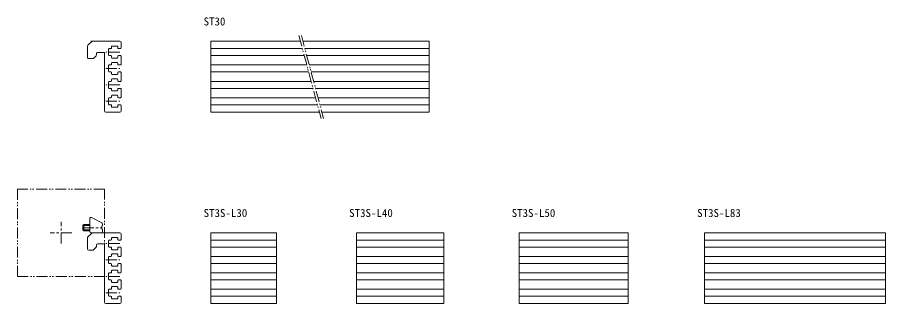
# Model space of a CAD drawing. Units: millimetres on the paper. Extents: x -585 to -187, y -416 to -285.
import ezdxf
from ezdxf.enums import TextEntityAlignment as Align

# ---------------------------------------------------------------- set-up
doc = ezdxf.new("R2010")
doc.units = ezdxf.units.MM
doc.linetypes.add('CHAIN1', pattern=[8, 5, -1, 1, -1])
doc.linetypes.add('DOUBLE_CHAIN1', pattern=[8.8, 5, -1, 0.6, -0.6, 0.6, -1])
doc.layers.add('0-0', color=7, linetype='Continuous', lineweight=18)
doc.layers.add('0-1', color=4, linetype='CHAIN1', lineweight=9)
doc.styles.add('ＭＳ ゴシック', font='')
doc.styles.get('ＭＳ ゴシック').set_extended_font_data('MS Gothic')

msp = doc.modelspace()

# ---------------------------------------------------------------- linework, layer by layer
at = {"layer": '0-0'}
for p, q in [((-552.575, -297.828), (-552.575, -303.12)), ((-550.721, -295.767), (-552.428, -297.474)), ((-537.775, -295.62), (-551.075, -295.62)), ((-541.575, -298.72), (-541.575, -298.12)), ((-541.275, -297.82), (-539.075, -297.82)), ((-538.775, -298.12), (-538.775, -298.72)), ((-537.275, -298.72), (-537.275, -296.12)), ((-496.079, -328.12), (-496.079, -295.62)), ((-496.079, -295.62), (-455.075, -295.62)), ((-453.945, -295.62), (-396.079, -295.62)), ((-549.928, -303.474), (-548.721, -302.267)), ((-548.575, -301.913), (-548.575, -301.22)), ((-548.075, -300.72), (-545.275, -300.72)), ((-544.775, -301.22), (-544.775, -327.62)), ((-542.975, -301.92), (-542.975, -299.32)), ((-542.675, -299.02), (-541.875, -299.02)), ((-541.875, -302.22), (-542.675, -302.22)), ((-538.475, -299.02), (-537.575, -299.02)), ((-537.575, -302.22), (-538.475, -302.22)), ((-552.075, -303.62), (-550.282, -303.62)), ((-541.575, -303.12), (-541.575, -302.52)), ((-541.575, -306.22), (-541.575, -305.62)), ((-539.075, -303.42), (-541.275, -303.42)), ((-541.275, -305.32), (-539.075, -305.32)), ((-538.775, -302.52), (-538.775, -303.12)), ((-538.775, -305.62), (-538.775, -306.22)), ((-537.275, -306.22), (-537.275, -302.52)), ((-542.975, -309.42), (-542.975, -306.82)), ((-542.675, -306.52), (-541.875, -306.52)), ((-541.875, -309.72), (-542.675, -309.72)), ((-541.575, -310.62), (-541.575, -310.02)), ((-538.775, -310.02), (-538.775, -310.62)), ((-538.475, -306.52), (-537.575, -306.52)), ((-537.575, -309.72), (-538.475, -309.72)), ((-537.275, -313.72), (-537.275, -310.02)), ((-542.675, -314.02), (-541.875, -314.02)), ((-541.575, -313.72), (-541.575, -313.12)), ((-539.075, -310.92), (-541.275, -310.92)), ((-541.275, -312.82), (-539.075, -312.82)), ((-538.775, -313.12), (-538.775, -313.72)), ((-538.475, -314.02), (-537.575, -314.02)), ((-542.975, -316.92), (-542.975, -314.32)), ((-541.875, -317.22), (-542.675, -317.22)), ((-541.575, -318.12), (-541.575, -317.52)), ((-538.775, -317.52), (-538.775, -318.12)), ((-537.575, -317.22), (-538.475, -317.22)), ((-537.275, -321.22), (-537.275, -317.52)), ((-542.975, -324.42), (-542.975, -321.82)), ((-542.675, -321.52), (-541.875, -321.52)), ((-541.575, -321.22), (-541.575, -320.62)), ((-539.075, -318.42), (-541.275, -318.42)), ((-541.275, -320.32), (-539.075, -320.32)), ((-538.775, -320.62), (-538.775, -321.22)), ((-538.475, -321.52), (-537.575, -321.52)), ((-541.875, -324.72), (-542.675, -324.72)), ((-541.575, -325.62), (-541.575, -325.02)), ((-539.075, -325.92), (-541.275, -325.92)), ((-538.775, -325.02), (-538.775, -325.62)), ((-537.575, -324.72), (-538.475, -324.72)), ((-537.275, -327.62), (-537.275, -325.02)), ((-544.275, -328.12), (-537.775, -328.12)), ((-446.366, -328.12), (-496.079, -328.12)), ((-551.575, -376.893), (-551.575, -382.884)), ((-546.051, -378.846), (-550.851, -376.446)), ((-546.208, -380.834), (-545.842, -380.2)), ((-545.842, -381.968), (-546.208, -381.334)), ((-545.775, -379.95), (-545.775, -379.293)), ((-552.575, -385.591), (-552.575, -390.884)), ((-550.721, -383.531), (-552.428, -385.238)), ((-537.775, -383.384), (-551.075, -383.384)), ((-545.775, -382.884), (-545.775, -382.218)), ((-541.575, -386.484), (-541.575, -385.884)), ((-541.275, -385.584), (-539.075, -385.584)), ((-538.775, -385.884), (-538.775, -386.484)), ((-537.275, -386.484), (-537.275, -383.884)), ((-354.907, -415.884), (-354.907, -383.384)), ((-269.907, -415.884), (-269.907, -383.384)), ((-548.575, -389.677), (-548.575, -388.984)), ((-548.075, -388.484), (-545.275, -388.484)), ((-544.775, -388.984), (-544.775, -415.384)), ((-542.975, -389.684), (-542.975, -387.084)), ((-542.675, -386.784), (-541.875, -386.784)), ((-538.475, -386.784), (-537.575, -386.784)), ((-552.075, -391.384), (-550.282, -391.384)), ((-549.928, -391.238), (-548.721, -390.031)), ((-541.875, -389.984), (-542.675, -389.984)), ((-541.575, -390.884), (-541.575, -390.284)), ((-541.575, -393.984), (-541.575, -393.384)), ((-539.075, -391.184), (-541.275, -391.184)), ((-541.275, -393.084), (-539.075, -393.084)), ((-538.775, -390.284), (-538.775, -390.884)), ((-538.775, -393.384), (-538.775, -393.984)), ((-537.575, -389.984), (-538.475, -389.984)), ((-537.275, -393.984), (-537.275, -390.284)), ((-542.975, -397.184), (-542.975, -394.584)), ((-542.675, -394.284), (-541.875, -394.284)), ((-541.875, -397.484), (-542.675, -397.484)), ((-541.575, -398.384), (-541.575, -397.784)), ((-538.775, -397.784), (-538.775, -398.384)), ((-538.475, -394.284), (-537.575, -394.284)), ((-537.575, -397.484), (-538.475, -397.484)), ((-537.275, -401.484), (-537.275, -397.784)), ((-542.675, -401.784), (-541.875, -401.784)), ((-541.575, -401.484), (-541.575, -400.884)), ((-539.075, -398.684), (-541.275, -398.684)), ((-541.275, -400.584), (-539.075, -400.584)), ((-538.775, -400.884), (-538.775, -401.484)), ((-538.475, -401.784), (-537.575, -401.784)), ((-542.975, -404.684), (-542.975, -402.084)), ((-541.875, -404.984), (-542.675, -404.984)), ((-541.575, -405.884), (-541.575, -405.284)), ((-538.775, -405.284), (-538.775, -405.884)), ((-537.575, -404.984), (-538.475, -404.984)), ((-537.275, -408.984), (-537.275, -405.284)), ((-542.975, -412.184), (-542.975, -409.584)), ((-542.675, -409.284), (-541.875, -409.284)), ((-541.575, -408.984), (-541.575, -408.384)), ((-539.075, -406.184), (-541.275, -406.184)), ((-541.275, -408.084), (-539.075, -408.084)), ((-538.775, -408.384), (-538.775, -408.984)), ((-538.475, -409.284), (-537.575, -409.284)), ((-541.875, -412.484), (-542.675, -412.484)), ((-541.575, -413.384), (-541.575, -412.784)), ((-539.075, -413.684), (-541.275, -413.684)), ((-538.775, -412.784), (-538.775, -413.384)), ((-537.575, -412.484), (-538.475, -412.484)), ((-537.275, -415.384), (-537.275, -412.784)), ((-544.275, -415.884), (-537.775, -415.884)), ((-304.907, -415.884), (-354.907, -415.884)), ((-186.907, -415.884), (-269.907, -415.884))]:
    msp.add_line(p, q, dxfattribs=at)
at = {"layer": '0-0', "lineweight": 20}
for p, q in [((-496.079, -299.02), (-454.164, -299.02)), ((-453.306, -302.22), (-496.079, -302.22)), ((-453.034, -299.02), (-396.079, -299.02)), ((-396.079, -302.22), (-452.176, -302.22)), ((-496.079, -306.52), (-452.154, -306.52)), ((-451.297, -309.72), (-496.079, -309.72)), ((-451.024, -306.52), (-396.079, -306.52)), ((-396.079, -309.72), (-450.167, -309.72)), ((-496.079, -314.02), (-450.144, -314.02)), ((-449.015, -314.02), (-396.079, -314.02)), ((-449.287, -317.22), (-496.079, -317.22)), ((-396.079, -317.22), (-448.157, -317.22)), ((-496.079, -321.52), (-448.135, -321.52)), ((-447.005, -321.52), (-396.079, -321.52)), ((-447.277, -324.72), (-496.079, -324.72)), ((-396.079, -324.72), (-446.148, -324.72)), ((-496.079, -386.784), (-466.079, -386.784)), ((-389.385, -386.784), (-429.385, -386.784)), ((-354.907, -386.784), (-304.907, -386.784)), ((-269.907, -386.784), (-186.907, -386.784)), ((-466.079, -389.984), (-496.079, -389.984)), ((-429.385, -389.984), (-389.385, -389.984)), ((-304.907, -389.984), (-354.907, -389.984)), ((-186.907, -389.984), (-269.907, -389.984)), ((-496.079, -394.284), (-466.079, -394.284)), ((-466.079, -397.484), (-496.079, -397.484)), ((-389.385, -394.284), (-429.385, -394.284)), ((-429.385, -397.484), (-389.385, -397.484)), ((-354.907, -394.284), (-304.907, -394.284)), ((-304.907, -397.484), (-354.907, -397.484)), ((-269.907, -394.284), (-186.907, -394.284)), ((-186.907, -397.484), (-269.907, -397.484)), ((-496.079, -401.784), (-466.079, -401.784)), ((-389.385, -401.784), (-429.385, -401.784)), ((-354.907, -401.784), (-304.907, -401.784)), ((-269.907, -401.784), (-186.907, -401.784)), ((-466.079, -404.984), (-496.079, -404.984)), ((-429.385, -404.984), (-389.385, -404.984)), ((-304.907, -404.984), (-354.907, -404.984)), ((-186.907, -404.984), (-269.907, -404.984)), ((-496.079, -409.284), (-466.079, -409.284)), ((-389.385, -409.284), (-429.385, -409.284)), ((-354.907, -409.284), (-304.907, -409.284)), ((-269.907, -409.284), (-186.907, -409.284)), ((-466.079, -412.484), (-496.079, -412.484)), ((-429.385, -412.484), (-389.385, -412.484)), ((-304.907, -412.484), (-354.907, -412.484)), ((-186.907, -412.484), (-269.907, -412.484))]:
    msp.add_line(p, q, dxfattribs=at)
at = {"layer": '0-0'}
for points in [[(-396.079, -295.62), (-396.079, -328.12), (-445.237, -328.12)], [(-551.575, -382.584), (-554.275, -382.584), (-554.775, -382.084), (-554.775, -380.084), (-554.275, -379.584), (-551.575, -379.584)], [(-354.907, -383.384), (-304.907, -383.384), (-304.907, -415.884)], [(-269.907, -383.384), (-186.907, -383.384), (-186.907, -415.884)]]:
    msp.add_lwpolyline(points, dxfattribs=at)
for points in [[(-496.079, -383.384), (-466.079, -383.384), (-466.079, -415.884), (-496.079, -415.884)], [(-429.385, -383.384), (-429.385, -415.884), (-389.385, -415.884), (-389.385, -383.384)]]:
    msp.add_lwpolyline(points, close=True, dxfattribs=at)
for centre, radius, start, end in [((-552.075, -297.828), 0.5, 135, 180), ((-550.368, -296.12), 0.5, 90, 135), ((-541.275, -298.12), 0.3, 90, 180), ((-539.075, -298.12), 0.3, 0, 90), ((-537.775, -296.12), 0.5, 0, 90), ((-549.075, -301.913), 0.5, 315, 0), ((-548.075, -301.22), 0.5, 90, 180), ((-545.275, -301.22), 0.5, 0, 90), ((-542.675, -299.32), 0.3, 90, 180), ((-542.675, -301.92), 0.3, 180, 270), ((-541.875, -298.72), 0.3, 270, 0), ((-541.875, -302.52), 0.3, 0, 90), ((-538.475, -298.72), 0.3, 180, 270), ((-538.475, -302.52), 0.3, 90, 180), ((-537.575, -298.72), 0.3, 270, 0), ((-537.575, -302.52), 0.3, 0, 90), ((-552.075, -303.12), 0.5, 180, 270), ((-550.282, -303.12), 0.5, 270, 315), ((-541.875, -306.22), 0.3, 270, 0), ((-541.275, -303.12), 0.3, 180, 270), ((-541.275, -305.62), 0.3, 90, 180), ((-539.075, -303.12), 0.3, 270, 0), ((-539.075, -305.62), 0.3, 0, 90), ((-538.475, -306.22), 0.3, 180, 270), ((-537.575, -306.22), 0.3, 270, 0), ((-542.675, -306.82), 0.3, 90, 180), ((-542.675, -309.42), 0.3, 180, 270), ((-541.875, -310.02), 0.3, 0, 90), ((-538.475, -310.02), 0.3, 90, 180), ((-537.575, -310.02), 0.3, 0, 90), ((-542.675, -314.32), 0.3, 90, 180), ((-541.875, -313.72), 0.3, 270, 0), ((-541.275, -310.62), 0.3, 180, 270), ((-541.275, -313.12), 0.3, 90, 180), ((-539.075, -310.62), 0.3, 270, 0), ((-539.075, -313.12), 0.3, 0, 90), ((-538.475, -313.72), 0.3, 180, 270), ((-537.575, -313.72), 0.3, 270, 0), ((-542.675, -316.92), 0.3, 180, 270), ((-541.875, -317.52), 0.3, 0, 90), ((-541.275, -318.12), 0.3, 180, 270), ((-539.075, -318.12), 0.3, 270, 0), ((-538.475, -317.52), 0.3, 90, 180), ((-537.575, -317.52), 0.3, 0, 90), ((-542.675, -321.82), 0.3, 90, 180), ((-541.875, -321.22), 0.3, 270, 0), ((-541.275, -320.62), 0.3, 90, 180), ((-539.075, -320.62), 0.3, 0, 90), ((-538.475, -321.22), 0.3, 180, 270), ((-537.575, -321.22), 0.3, 270, 0), ((-542.675, -324.42), 0.3, 180, 270), ((-541.875, -325.02), 0.3, 0, 90), ((-541.275, -325.62), 0.3, 180, 270), ((-539.075, -325.62), 0.3, 270, 0), ((-538.475, -325.02), 0.3, 90, 180), ((-537.575, -325.02), 0.3, 0, 90), ((-544.275, -327.62), 0.5, 180, 270), ((-537.775, -327.62), 0.5, 270, 0), ((-551.075, -376.893), 0.5, 63.43495, 180), ((-545.775, -381.084), 0.5, 150.00262, 210.00068), ((-546.275, -379.293), 0.5, 0, 63.43495), ((-546.275, -379.95), 0.5, 330.00262, 0), ((-552.075, -385.591), 0.5, 135, 180), ((-551.075, -382.884), 0.5, 180, 270), ((-550.368, -383.884), 0.5, 90, 135), ((-546.275, -382.884), 0.5, 270, 0), ((-546.275, -382.218), 0.5, 0, 30.00068), ((-541.275, -385.884), 0.3, 90, 180), ((-539.075, -385.884), 0.3, 0, 90), ((-537.775, -383.884), 0.5, 0, 90), ((-549.075, -389.677), 0.5, 315, 0), ((-548.075, -388.984), 0.5, 90, 180), ((-545.275, -388.984), 0.5, 0, 90), ((-542.675, -387.084), 0.3, 90, 180), ((-542.675, -389.684), 0.3, 180, 270), ((-541.875, -386.484), 0.3, 270, 0), ((-538.475, -386.484), 0.3, 180, 270), ((-537.575, -386.484), 0.3, 270, 0), ((-552.075, -390.884), 0.5, 180, 270), ((-550.282, -390.884), 0.5, 270, 315), ((-541.875, -390.284), 0.3, 0, 90), ((-541.275, -390.884), 0.3, 180, 270), ((-541.275, -393.384), 0.3, 90, 180), ((-539.075, -390.884), 0.3, 270, 0), ((-539.075, -393.384), 0.3, 0, 90), ((-538.475, -390.284), 0.3, 90, 180), ((-537.575, -390.284), 0.3, 0, 90), ((-542.675, -394.584), 0.3, 90, 180), ((-542.675, -397.184), 0.3, 180, 270), ((-541.875, -393.984), 0.3, 270, 0), ((-541.875, -397.784), 0.3, 0, 90), ((-538.475, -393.984), 0.3, 180, 270), ((-538.475, -397.784), 0.3, 90, 180), ((-537.575, -393.984), 0.3, 270, 0), ((-537.575, -397.784), 0.3, 0, 90), ((-542.675, -402.084), 0.3, 90, 180), ((-541.875, -401.484), 0.3, 270, 0), ((-541.275, -398.384), 0.3, 180, 270), ((-541.275, -400.884), 0.3, 90, 180), ((-539.075, -398.384), 0.3, 270, 0), ((-539.075, -400.884), 0.3, 0, 90), ((-538.475, -401.484), 0.3, 180, 270), ((-537.575, -401.484), 0.3, 270, 0), ((-542.675, -404.684), 0.3, 180, 270), ((-541.875, -405.284), 0.3, 0, 90), ((-538.475, -405.284), 0.3, 90, 180), ((-537.575, -405.284), 0.3, 0, 90), ((-542.675, -409.584), 0.3, 90, 180), ((-541.875, -408.984), 0.3, 270, 0), ((-541.275, -405.884), 0.3, 180, 270), ((-541.275, -408.384), 0.3, 90, 180), ((-539.075, -405.884), 0.3, 270, 0), ((-539.075, -408.384), 0.3, 0, 90), ((-538.475, -408.984), 0.3, 180, 270), ((-537.575, -408.984), 0.3, 270, 0), ((-542.675, -412.184), 0.3, 180, 270), ((-541.875, -412.784), 0.3, 0, 90), ((-541.275, -413.384), 0.3, 180, 270), ((-539.075, -413.384), 0.3, 270, 0), ((-538.475, -412.784), 0.3, 90, 180), ((-537.575, -412.784), 0.3, 0, 90), ((-544.275, -415.384), 0.5, 180, 270), ((-537.775, -415.384), 0.5, 270, 0)]:
    msp.add_arc(centre, radius, start, end, dxfattribs=at)
at = {"layer": '0-1', "linetype": 'DOUBLE_CHAIN1'}
for p, q in [((-455.769, -293.03), (-445.568, -331.1)), ((-454.639, -293.03), (-444.438, -331.1)), ((-584.775, -363.384), (-584.775, -403.384)), ((-544.775, -363.384), (-584.775, -363.384)), ((-544.775, -403.384), (-544.775, -363.384)), ((-584.775, -403.384), (-544.775, -403.384))]:
    msp.add_line(p, q, dxfattribs=at)
at = {"layer": '0-1'}
for p, q in [((-537.775, -300.62), (-544.247, -300.62)), ((-544.247, -308.12), (-537.775, -308.12)), ((-537.775, -315.62), (-544.247, -315.62)), ((-544.247, -323.12), (-537.775, -323.12)), ((-564.775, -388.384), (-564.775, -378.384)), ((-551.575, -380.084), (-554.775, -380.084)), ((-554.775, -381.084), (-545.775, -381.084)), ((-554.275, -379.584), (-554.275, -382.584)), ((-559.775, -383.384), (-569.775, -383.384)), ((-554.775, -382.084), (-551.575, -382.084)), ((-537.775, -388.384), (-544.247, -388.384)), ((-544.247, -395.884), (-537.775, -395.884)), ((-537.775, -403.384), (-544.247, -403.384)), ((-544.247, -410.884), (-537.775, -410.884))]:
    msp.add_line(p, q, dxfattribs=at)

# ---------------------------------------------------------------- texts
at = {"layer": '0-1', "color": 7, "style": 'ＭＳ ゴシック'}
for s, p in [('ST30', (-499.423, -289.518)), ('ST3S-', (-499.423, -377.282)), ('L30', (-486.923, -377.282)), ('ST3S-', (-432.729, -377.282)), ('L40', (-420.229, -377.282)), ('ST3S-', (-358.251, -377.282)), ('L50', (-345.751, -377.282)), ('ST3S-', (-273.251, -377.282)), ('L83', (-260.751, -377.282))]:
    msp.add_text(s, height=3.666, dxfattribs=at).set_placement(p, align=Align.BOTTOM_LEFT)

doc.saveas('drawing.dxf')
